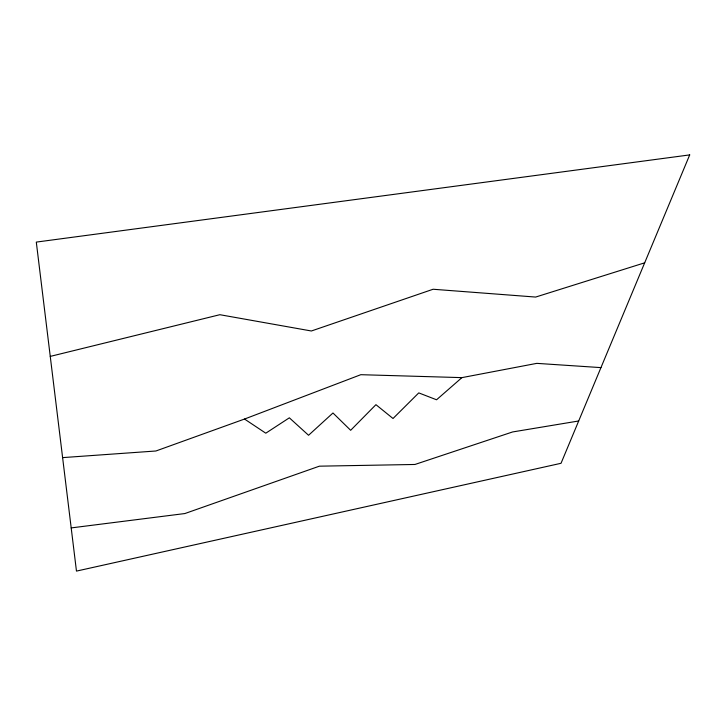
<?xml version="1.0" encoding="UTF-8"?>
<svg xmlns="http://www.w3.org/2000/svg" width="726" height="726" viewBox="0 0 726 726"><rect width="100%" height="100%" fill="white"/><g stroke="black" fill="none" stroke-linecap="round" stroke-linejoin="round"><path stroke-width="1.09" d="M600.947 367.619L536.795 363.363L461.917 377.629L436.553 399.781L418.766 392.893L393.02 418.503L375.941 404.672L350.658 430.3L332.971 412.994L308.559 435.273L289.347 417.822L265.78 433.195L244.526 419.047L155.918 450.991L62.608 457.616M244.526 419.047L360.822 374.689L461.917 377.629M644.67 262.821L535.652 297.061L433.113 289.247L311.372 330.992L219.869 314.703L50.257 356.402M578.686 420.98L512.601 431.952L414.954 464.468L319.395 466.174L184.876 513.545L71.193 527.911M689.7 154.901L561.035 463.288L76.466 571.099L36.3 242.094L689.7 154.901"/></g></svg>
